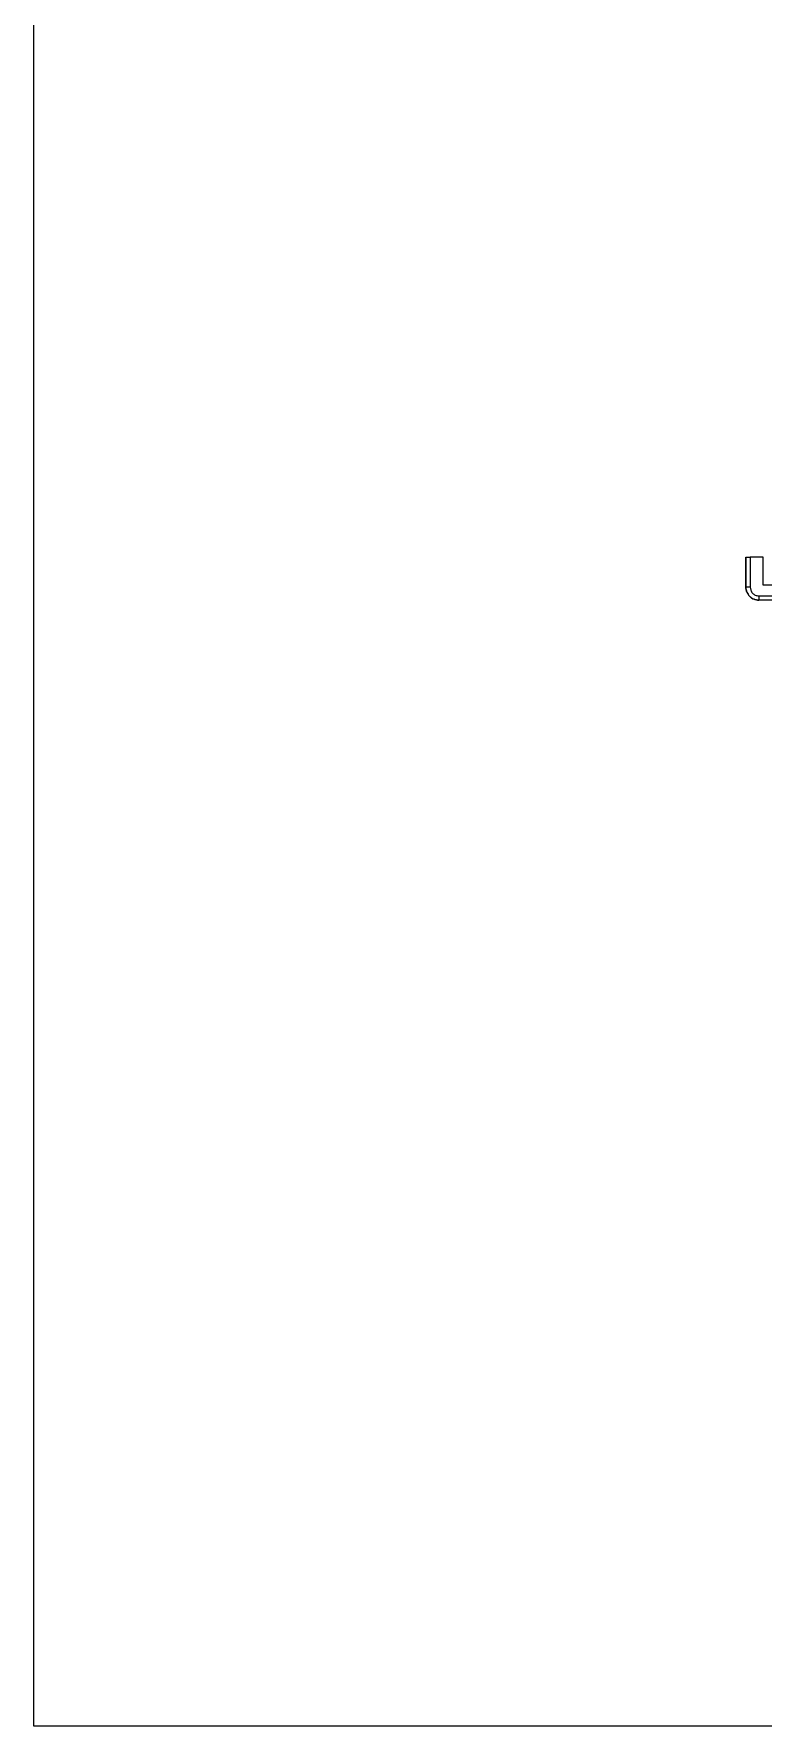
# Model space of a CAD drawing. Extents: x 86520 to 160660, y -2551 to 2752.
# Drawn here: x 86520.3 to 86689.8, y 1288.2 to 1681.3 of the extents above; entities that cross this region are included whole.
import ezdxf

# ---------------------------------------------------------------- set-up
doc = ezdxf.new("R2010")
doc.units = 0
doc.header["$LTSCALE"] = 10
doc.header["$MEASUREMENT"] = 0
doc.layers.add('1', color=7, linetype='CONTINUOUS')
doc.layers.add('5', color=2, linetype='CONTINUOUS')

msp = doc.modelspace()

# ---------------------------------------------------------------- linework, layer by layer
at = {"layer": '1', "color": 7, "linetype": 'CONTINUOUS'}
for p, q in [((86685.7742, 1559.7567), (86685.7819, 1559.7567)), ((86685.7819, 1559.7567), (86686.7819, 1559.7567)), ((86689.7862, 1559.7567), (86686.7819, 1559.7567)), ((86686.7819, 1559.7567), (86686.7819, 1552.7567)), ((86689.7862, 1553.2567), (86689.7862, 1559.7567)), ((86694.7915, 1553.2567), (86689.7862, 1553.2567)), ((86688.7819, 1550.7567), (86694.7915, 1550.7567))]:
    msp.add_line(p, q, dxfattribs=at)
for points in [[(86685.7742, 1559.7567), (86685.7742, 1552.7567)], [(86685.7819, 1552.7567), (86685.7819, 1559.7567)], [(86694.7915, 1549.7567), (86688.7819, 1549.7567)]]:
    msp.add_open_spline(points, degree=1, dxfattribs=at)
for points, knots in [([(86685.7742, 1552.7567), (86685.778, 1552.3656), (86685.8848, 1551.8021), (86686.2482, 1551.0995), (86686.6379, 1550.6203), (86687.1171, 1550.2307), (86687.8197, 1549.8672), (86688.3832, 1549.7605), (86688.7742, 1549.7567)], [0, 0, 0, 0, 0.23945684, 0.36836066, 0.5, 0.63163934, 0.76054316, 1, 1, 1, 1]), ([(86688.7819, 1549.7567), (86688.6935, 1549.7567), (86688.6035, 1549.7606), (86688.4212, 1549.777), (86688.3289, 1549.7896), (86688.1431, 1549.8239), (86688.0497, 1549.8458), (86687.8631, 1549.8992), (86687.7699, 1549.9308), (86687.5853, 1550.0039), (86687.4938, 1550.0454), (86687.3142, 1550.1383), (86687.226, 1550.1896), (86687.0545, 1550.3018), (86686.9712, 1550.3625), (86686.8108, 1550.4927), (86686.7338, 1550.5621), (86686.5873, 1550.7086), (86686.5179, 1550.7856), (86686.3877, 1550.946), (86686.327, 1551.0293), (86686.2148, 1551.2008), (86686.1635, 1551.289), (86686.0706, 1551.4686), (86686.0291, 1551.5601), (86685.956, 1551.7447), (86685.9244, 1551.8379), (86685.871, 1552.0245), (86685.8491, 1552.1179), (86685.8148, 1552.3037), (86685.8022, 1552.396), (86685.7858, 1552.5783), (86685.7819, 1552.6683), (86685.7819, 1552.7567)], [0, 0, 0, 0, 0.0625, 0.0625, 0.125, 0.125, 0.1875, 0.1875, 0.25, 0.25, 0.3125, 0.3125, 0.375, 0.375, 0.4375, 0.4375, 0.5, 0.5, 0.5625, 0.5625, 0.625, 0.625, 0.6875, 0.6875, 0.75, 0.75, 0.8125, 0.8125, 0.875, 0.875, 0.9375, 0.9375, 1, 1, 1, 1]), ([(86686.7819, 1552.7567), (86686.7819, 1552.5396), (86686.8648, 1552.0325), (86687.2641, 1551.3712), (86687.9493, 1550.8772), (86688.4895, 1550.7567), (86688.7819, 1550.7567)], [0, 0, 0, 0, 0.20741206, 0.48392765, 0.72066031, 1, 1, 1, 1])]:
    msp.add_open_spline(points, degree=3, knots=knots, dxfattribs=at)
for points, weights in [([(86685.7819, 1552.7567), (86685.7666, 1552.7567), (86685.7819, 1552.7567)], [0.999997933544, 0.999990663456, 0.999997933544]), ([(86686.7819, 1552.7567), (86685.7857, 1552.7567), (86685.7819, 1552.7567)], [1, 0.708453652463, 1]), ([(86688.7819, 1550.7567), (86688.7819, 1549.7574), (86688.7819, 1549.7567)], [1, 0.707256364019, 0.999700987122])]:
    msp.add_rational_spline(points, weights, degree=2, dxfattribs=at)
at = {"layer": '5', "color": 6, "linetype": 'CONTINUOUS'}
msp.add_lwpolyline([(86520.2809, 2751.9079), (88917.0587, 2751.9079), (88917.0587, 1288.1521), (86520.2809, 1288.1521)], close=True, dxfattribs=at)

doc.saveas('drawing.dxf')
